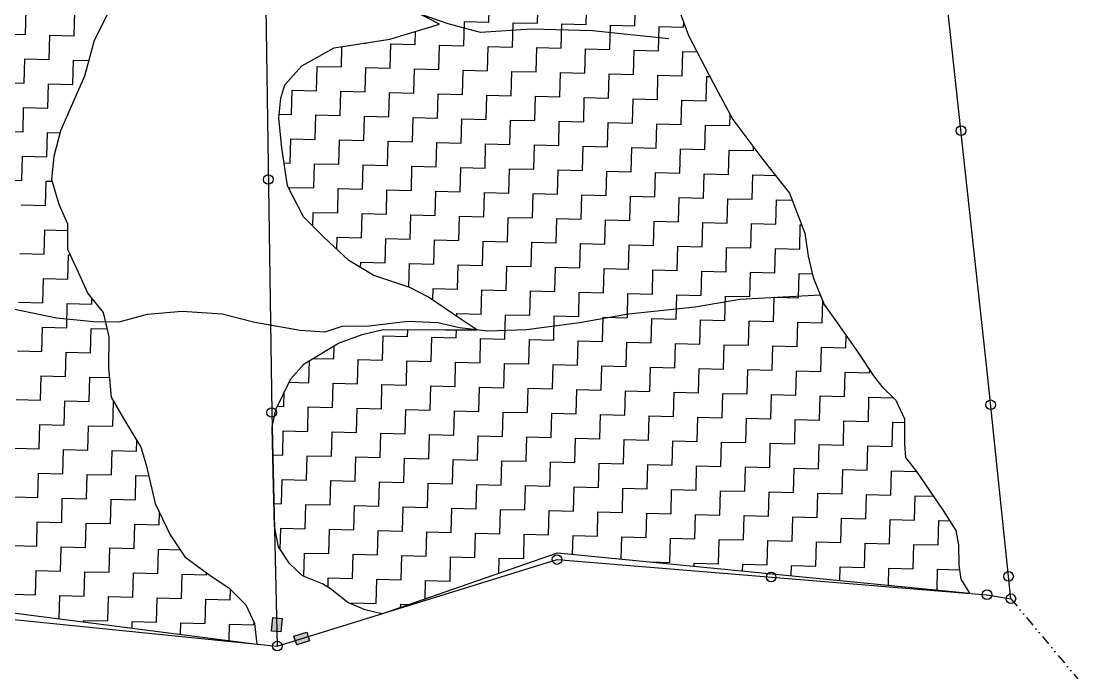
# Model space of a CAD drawing. Header units: metres. Extents: x 295068 to 298038, y 2018465 to 2021372.
# Drawn here: x 297493 to 298038, y 2018848 to 2019188 of the extents above; entities that cross this region are included whole.
import ezdxf

# ---------------------------------------------------------------- set-up
doc = ezdxf.new("R2010")
doc.units = ezdxf.units.M
doc.header["$MEASUREMENT"] = 0
doc.linetypes.add('DIVIDE', pattern=[1.25, 0.5, -0.25, 0, -0.25, 0, -0.25])
for name, color, linetype in [('LINE_WATER', 4, 'Continuous'), ('POLY_HATCH', 12, 'Continuous'), ('POLY_PARCEL', 6, 'Continuous'), ('V_BOUND_LINE', 7, 'Continuous'), ('V_DIVIDE_LINE', 7, 'DIVIDE')]:
    doc.layers.add(name, color=color, linetype=linetype)

msp = doc.modelspace()

# ---------------------------------------------------------------- hatches: boundary and pattern name
for points in [[(297621.99, 2018872.75), (297626.81, 2018872.32), (297627.44, 2018879.29), (297622.62, 2018879.72)], [(297641.66, 2018867.68), (297640.23, 2018872.31), (297633.55, 2018870.24), (297634.98, 2018865.61)]]:
    msp.add_hatch(color=256).paths.add_polyline_path(points)

# ---------------------------------------------------------------- linework, layer by layer
for points in [[(297627.44, 2018879.29), (297626.81, 2018872.32), (297621.99, 2018872.75), (297622.62, 2018879.72)], [(297633.55, 2018870.24), (297640.23, 2018872.31), (297641.66, 2018867.68), (297634.98, 2018865.61)]]:
    msp.add_lwpolyline(points, close=True)
for centre in [(297977.82, 2019131.21), (297620.33, 2019105.99), (297993.16, 2018989.66), (297622.07, 2018985.67), (297769.37, 2018909.73), (297879.85, 2018900.7), (298002.37, 2018901.03), (297991.23, 2018891.59), (298003.57, 2018889.49), (297624.98, 2018865.05)]:
    msp.add_circle(centre, 2.48)
at = {"layer": 'LINE_WATER'}
for p, q in [((297713.14, 2019186.33), (297684.99, 2019196.16)), ((297729.9, 2019181.89), (297713.14, 2019186.33)), ((297756.11, 2019183.62), (297729.9, 2019181.89)), ((297787.71, 2019182.8), (297756.11, 2019183.62)), ((297826.98, 2019178.58), (297787.71, 2019182.8)), ((297905.27, 2019046.18), (297863.76, 2019044.08)), ((297863.76, 2019044.08), (297840.55, 2019040.15)), ((297511.09, 2019034.36), (297488.71, 2019039.03)), ((297557.8, 2019036.32), (297543.2, 2019032.4)), ((297575.96, 2019037.89), (297557.8, 2019036.32)), ((297596.47, 2019036.45), (297575.96, 2019037.89)), ((297613.35, 2019032.17), (297596.47, 2019036.45)), ((297806.25, 2019036.51), (297780.99, 2019031.96)), ((297840.55, 2019040.15), (297806.25, 2019036.51)), ((297530.07, 2019032.51), (297511.09, 2019034.36)), ((297543.2, 2019032.4), (297530.07, 2019032.51)), ((297636.8, 2019027.95), (297613.35, 2019032.17)), ((297658.83, 2019030.32), (297649.46, 2019027.17)), ((297670.83, 2019030.01), (297658.83, 2019030.32)), ((297680.94, 2019031.32), (297670.83, 2019030.01)), ((297692.3, 2019032.61), (297680.94, 2019031.32)), ((297707.91, 2019031.98), (297692.3, 2019032.61)), ((297718.94, 2019029.44), (297707.91, 2019031.98)), ((297733.4, 2019027.71), (297718.94, 2019029.44)), ((297780.99, 2019031.96), (297753.57, 2019028.32)), ((297649.46, 2019027.17), (297636.8, 2019027.95)), ((297753.57, 2019028.32), (297733.4, 2019027.71))]:
    msp.add_line(p, q, dxfattribs=at)
at = {"layer": 'POLY_HATCH', "linetype": 'Continuous'}
for p, q in [((297734.13, 2019187.3), (297734.45, 2019199.87)), ((297759.26, 2019186.66), (297759.59, 2019199.22)), ((297784.4, 2019186.01), (297784.72, 2019198.57)), ((297495.04, 2019180.9), (297495.36, 2019193.46)), ((297809.53, 2019185.36), (297809.85, 2019197.93)), ((297520.17, 2019180.25), (297520.49, 2019192.81)), ((297721.24, 2019175.06), (297721.56, 2019187.63)), ((297721.56, 2019187.63), (297734.13, 2019187.3)), ((297696.1, 2019175.71), (297696.28, 2019182.52)), ((297746.37, 2019174.41), (297746.7, 2019186.98)), ((297746.7, 2019186.98), (297759.26, 2019186.66)), ((297771.5, 2019173.77), (297771.83, 2019186.33)), ((297771.83, 2019186.33), (297784.4, 2019186.01)), ((297796.64, 2019173.12), (297796.96, 2019185.68)), ((297796.96, 2019185.68), (297809.53, 2019185.36)), ((297821.77, 2019172.47), (297822.1, 2019185.04)), ((297822.1, 2019185.04), (297834.66, 2019184.71)), ((297834.66, 2019184.71), (297834.73, 2019187.19)), ((297482.47, 2019181.22), (297495.04, 2019180.9)), ((297507.28, 2019168), (297507.6, 2019180.57)), ((297507.6, 2019180.57), (297520.17, 2019180.25)), ((297658.08, 2019164.12), (297658.35, 2019174.63)), ((297669.54, 2019176.4), (297670.97, 2019176.36)), ((297670.97, 2019176.36), (297670.98, 2019176.62)), ((297683.21, 2019163.47), (297683.54, 2019176.03)), ((297683.54, 2019176.03), (297696.1, 2019175.71)), ((297708.35, 2019162.82), (297708.67, 2019175.39)), ((297708.67, 2019175.39), (297721.24, 2019175.06)), ((297733.48, 2019162.17), (297733.8, 2019174.74)), ((297733.8, 2019174.74), (297746.37, 2019174.41)), ((297758.61, 2019161.52), (297758.94, 2019174.09)), ((297758.94, 2019174.09), (297771.5, 2019173.77)), ((297783.75, 2019160.87), (297784.07, 2019173.44)), ((297784.07, 2019173.44), (297796.64, 2019173.12)), ((297808.88, 2019160.23), (297809.2, 2019172.79)), ((297809.2, 2019172.79), (297821.77, 2019172.47)), ((297834.01, 2019159.58), (297834.34, 2019172.14)), ((297834.34, 2019172.14), (297841.59, 2019171.96)), ((297494.39, 2019155.76), (297494.71, 2019168.33)), ((297494.71, 2019168.33), (297507.28, 2019168)), ((297519.52, 2019155.11), (297519.85, 2019167.68)), ((297519.85, 2019167.68), (297527.71, 2019167.48)), ((297645.19, 2019151.87), (297645.51, 2019164.44)), ((297645.51, 2019164.44), (297658.08, 2019164.12)), ((297670.32, 2019151.22), (297670.65, 2019163.79)), ((297670.65, 2019163.79), (297683.21, 2019163.47)), ((297695.46, 2019150.58), (297695.78, 2019163.14)), ((297695.78, 2019163.14), (297708.35, 2019162.82)), ((297720.59, 2019149.93), (297720.91, 2019162.5)), ((297720.91, 2019162.5), (297733.48, 2019162.17)), ((297745.72, 2019149.28), (297746.05, 2019161.85)), ((297746.05, 2019161.85), (297758.61, 2019161.52)), ((297770.86, 2019148.63), (297771.18, 2019161.2)), ((297771.18, 2019161.2), (297783.75, 2019160.87)), ((297795.99, 2019147.98), (297796.31, 2019160.55)), ((297796.31, 2019160.55), (297808.88, 2019160.23)), ((297481.82, 2019156.09), (297494.39, 2019155.76)), ((297506.63, 2019142.87), (297506.96, 2019155.44)), ((297506.96, 2019155.44), (297519.52, 2019155.11)), ((297821.12, 2019147.34), (297821.45, 2019159.9)), ((297821.45, 2019159.9), (297834.01, 2019159.58)), ((297846.26, 2019146.69), (297846.58, 2019159.25)), ((297846.58, 2019159.25), (297848.21, 2019159.21)), ((297632.3, 2019139.63), (297632.62, 2019152.2)), ((297632.62, 2019152.2), (297645.19, 2019151.87)), ((297657.43, 2019138.98), (297657.76, 2019151.55)), ((297657.76, 2019151.55), (297670.32, 2019151.22)), ((297682.57, 2019138.33), (297682.89, 2019150.9)), ((297682.89, 2019150.9), (297695.46, 2019150.58)), ((297707.7, 2019137.69), (297708.02, 2019150.25)), ((297708.02, 2019150.25), (297720.59, 2019149.93)), ((297732.83, 2019137.04), (297733.16, 2019149.6)), ((297733.16, 2019149.6), (297745.72, 2019149.28)), ((297757.97, 2019136.39), (297758.29, 2019148.96)), ((297758.29, 2019148.96), (297770.86, 2019148.63)), ((297783.1, 2019135.74), (297783.42, 2019148.31)), ((297783.42, 2019148.31), (297795.99, 2019147.98)), ((297808.23, 2019135.09), (297808.56, 2019147.66)), ((297808.56, 2019147.66), (297821.12, 2019147.34)), ((297833.37, 2019134.44), (297833.69, 2019147.01)), ((297833.69, 2019147.01), (297846.26, 2019146.69)), ((297493.74, 2019130.63), (297494.06, 2019143.2)), ((297494.06, 2019143.2), (297506.63, 2019142.87)), ((297626.03, 2019139.79), (297632.3, 2019139.63)), ((297644.54, 2019126.74), (297644.86, 2019139.31)), ((297644.86, 2019139.31), (297657.43, 2019138.98)), ((297669.67, 2019126.09), (297670, 2019138.66)), ((297670, 2019138.66), (297682.57, 2019138.33)), ((297858.5, 2019133.8), (297858.65, 2019139.57)), ((297694.81, 2019125.44), (297695.13, 2019138.01)), ((297695.13, 2019138.01), (297707.7, 2019137.69)), ((297719.94, 2019124.8), (297720.27, 2019137.36)), ((297720.27, 2019137.36), (297732.83, 2019137.04)), ((297745.07, 2019124.15), (297745.4, 2019136.71)), ((297745.4, 2019136.71), (297757.97, 2019136.39)), ((297770.21, 2019123.5), (297770.53, 2019136.07)), ((297770.53, 2019136.07), (297783.1, 2019135.74)), ((297795.34, 2019122.85), (297795.67, 2019135.42)), ((297795.67, 2019135.42), (297808.23, 2019135.09)), ((297820.47, 2019122.2), (297820.8, 2019134.77)), ((297820.8, 2019134.77), (297833.37, 2019134.44)), ((297845.61, 2019121.55), (297845.93, 2019134.12)), ((297845.93, 2019134.12), (297858.5, 2019133.8)), ((297481.17, 2019130.95), (297493.74, 2019130.63)), ((297505.98, 2019117.74), (297506.31, 2019130.3)), ((297506.31, 2019130.3), (297512.87, 2019130.14)), ((297631.65, 2019114.5), (297631.97, 2019127.06)), ((297631.97, 2019127.06), (297644.54, 2019126.74)), ((297656.78, 2019113.85), (297657.11, 2019126.42)), ((297657.11, 2019126.42), (297669.67, 2019126.09)), ((297681.92, 2019113.2), (297682.24, 2019125.77)), ((297682.24, 2019125.77), (297694.81, 2019125.44)), ((297707.05, 2019112.55), (297707.37, 2019125.12)), ((297707.37, 2019125.12), (297719.94, 2019124.8)), ((297732.18, 2019111.9), (297732.51, 2019124.47)), ((297732.51, 2019124.47), (297745.07, 2019124.15)), ((297757.32, 2019111.26), (297757.64, 2019123.82)), ((297757.64, 2019123.82), (297770.21, 2019123.5)), ((297782.45, 2019110.61), (297782.77, 2019123.17)), ((297782.77, 2019123.17), (297795.34, 2019122.85)), ((297807.58, 2019109.96), (297807.91, 2019122.53)), ((297807.91, 2019122.53), (297820.47, 2019122.2)), ((297870.74, 2019120.91), (297870.79, 2019122.67)), ((297493.09, 2019105.5), (297493.42, 2019118.06)), ((297493.42, 2019118.06), (297505.98, 2019117.74)), ((297832.72, 2019109.31), (297833.04, 2019121.88)), ((297833.04, 2019121.88), (297845.61, 2019121.55)), ((297857.85, 2019108.66), (297858.17, 2019121.23)), ((297858.17, 2019121.23), (297870.74, 2019120.91)), ((297628.45, 2019114.58), (297631.65, 2019114.5)), ((297643.89, 2019101.61), (297644.22, 2019114.17)), ((297644.22, 2019114.17), (297656.78, 2019113.85)), ((297669.03, 2019100.96), (297669.35, 2019113.52)), ((297669.35, 2019113.52), (297681.92, 2019113.2)), ((297694.16, 2019100.31), (297694.48, 2019112.88)), ((297694.48, 2019112.88), (297707.05, 2019112.55)), ((297719.29, 2019099.66), (297719.62, 2019112.23)), ((297719.62, 2019112.23), (297732.18, 2019111.9)), ((297744.43, 2019099.01), (297744.75, 2019111.58)), ((297744.75, 2019111.58), (297757.32, 2019111.26)), ((297480.53, 2019105.82), (297493.09, 2019105.5)), ((297769.56, 2019098.37), (297769.88, 2019110.93)), ((297769.88, 2019110.93), (297782.45, 2019110.61)), ((297794.69, 2019097.72), (297795.02, 2019110.28)), ((297795.02, 2019110.28), (297807.58, 2019109.96)), ((297819.83, 2019097.07), (297820.15, 2019109.64)), ((297820.15, 2019109.64), (297832.72, 2019109.31)), ((297844.96, 2019096.42), (297845.28, 2019108.99)), ((297845.28, 2019108.99), (297857.85, 2019108.66)), ((297870.09, 2019095.77), (297870.42, 2019108.34)), ((297870.42, 2019108.34), (297882.08, 2019108.04)), ((297505.33, 2019092.6), (297505.66, 2019105.17)), ((297505.66, 2019105.17), (297508.79, 2019105.09)), ((297631.29, 2019100.63), (297631.33, 2019101.93)), ((297631.33, 2019101.93), (297643.89, 2019101.61)), ((297656.14, 2019088.72), (297656.46, 2019101.28)), ((297656.46, 2019101.28), (297669.03, 2019100.96)), ((297681.27, 2019088.07), (297681.59, 2019100.63)), ((297681.59, 2019100.63), (297694.16, 2019100.31)), ((297706.4, 2019087.42), (297706.73, 2019099.99)), ((297706.73, 2019099.99), (297719.29, 2019099.66)), ((297731.54, 2019086.77), (297731.86, 2019099.34)), ((297731.86, 2019099.34), (297744.43, 2019099.01)), ((297756.67, 2019086.12), (297756.99, 2019098.69)), ((297756.99, 2019098.69), (297769.56, 2019098.37)), ((297781.8, 2019085.47), (297782.13, 2019098.04)), ((297782.13, 2019098.04), (297794.69, 2019097.72)), ((297806.94, 2019084.83), (297807.26, 2019097.39)), ((297807.26, 2019097.39), (297819.83, 2019097.07)), ((297832.07, 2019084.18), (297832.39, 2019096.74)), ((297832.39, 2019096.74), (297844.96, 2019096.42)), ((297857.2, 2019083.53), (297857.53, 2019096.1)), ((297857.53, 2019096.1), (297870.09, 2019095.77)), ((297882.34, 2019082.88), (297882.66, 2019095.45)), ((297882.66, 2019095.45), (297890.71, 2019095.24)), ((297492.77, 2019092.93), (297505.33, 2019092.6)), ((297643.38, 2019081.79), (297643.57, 2019089.04)), ((297643.57, 2019089.04), (297656.14, 2019088.72)), ((297668.38, 2019075.82), (297668.7, 2019088.39)), ((297668.7, 2019088.39), (297681.27, 2019088.07)), ((297693.51, 2019075.18), (297693.84, 2019087.74)), ((297693.84, 2019087.74), (297706.4, 2019087.42)), ((297718.64, 2019074.53), (297718.97, 2019087.09)), ((297718.97, 2019087.09), (297731.54, 2019086.77)), ((297743.78, 2019073.88), (297744.1, 2019086.45)), ((297744.1, 2019086.45), (297756.67, 2019086.12)), ((297768.91, 2019073.23), (297769.24, 2019085.8)), ((297769.24, 2019085.8), (297781.8, 2019085.47)), ((297794.04, 2019072.58), (297794.37, 2019085.15)), ((297794.37, 2019085.15), (297806.94, 2019084.83)), ((297819.18, 2019071.94), (297819.5, 2019084.5)), ((297819.5, 2019084.5), (297832.07, 2019084.18)), ((297504.69, 2019067.47), (297505.01, 2019080.04)), ((297505.01, 2019080.04), (297516.75, 2019079.74)), ((297844.31, 2019071.29), (297844.64, 2019083.85)), ((297844.64, 2019083.85), (297857.2, 2019083.53)), ((297869.45, 2019070.64), (297869.77, 2019083.21)), ((297869.77, 2019083.21), (297882.34, 2019082.88)), ((297894.58, 2019069.99), (297894.9, 2019082.56)), ((297894.9, 2019082.56), (297895.65, 2019082.54)), ((297655.65, 2019069.99), (297655.81, 2019076.15)), ((297655.81, 2019076.15), (297668.38, 2019075.82)), ((297680.62, 2019062.93), (297680.94, 2019075.5)), ((297680.94, 2019075.5), (297693.51, 2019075.18)), ((297705.75, 2019062.29), (297706.08, 2019074.85)), ((297706.08, 2019074.85), (297718.64, 2019074.53)), ((297730.89, 2019061.64), (297731.21, 2019074.2)), ((297731.21, 2019074.2), (297743.78, 2019073.88)), ((297756.02, 2019060.99), (297756.34, 2019073.56)), ((297756.34, 2019073.56), (297768.91, 2019073.23)), ((297492.12, 2019067.8), (297504.69, 2019067.47)), ((297781.15, 2019060.34), (297781.48, 2019072.91)), ((297781.48, 2019072.91), (297794.04, 2019072.58)), ((297806.29, 2019059.69), (297806.61, 2019072.26)), ((297806.61, 2019072.26), (297819.18, 2019071.94)), ((297831.42, 2019059.04), (297831.75, 2019071.61)), ((297831.75, 2019071.61), (297844.31, 2019071.29)), ((297856.55, 2019058.4), (297856.88, 2019070.96)), ((297856.88, 2019070.96), (297869.45, 2019070.64)), ((297881.69, 2019057.75), (297882.01, 2019070.31)), ((297882.01, 2019070.31), (297894.58, 2019069.99)), ((297516.93, 2019054.58), (297517.25, 2019067.15)), ((297517.25, 2019067.15), (297518.08, 2019067.13)), ((297667.98, 2019060.5), (297668.05, 2019063.26)), ((297668.05, 2019063.26), (297680.62, 2019062.93)), ((297692.87, 2019050.33), (297693.19, 2019062.61)), ((297693.19, 2019062.61), (297705.75, 2019062.29)), ((297718, 2019049.39), (297718.32, 2019061.96)), ((297718.32, 2019061.96), (297730.89, 2019061.64)), ((297743.13, 2019048.75), (297743.45, 2019061.31)), ((297743.45, 2019061.31), (297756.02, 2019060.99)), ((297768.26, 2019048.1), (297768.59, 2019060.67)), ((297768.59, 2019060.67), (297781.15, 2019060.34)), ((297793.4, 2019047.45), (297793.72, 2019060.02)), ((297793.72, 2019060.02), (297806.29, 2019059.69)), ((297818.53, 2019046.8), (297818.85, 2019059.37)), ((297818.85, 2019059.37), (297831.42, 2019059.04)), ((297843.66, 2019046.15), (297843.99, 2019058.72)), ((297843.99, 2019058.72), (297856.55, 2019058.4)), ((297868.8, 2019045.51), (297869.12, 2019058.07)), ((297869.12, 2019058.07), (297881.69, 2019057.75)), ((297893.93, 2019044.86), (297894.25, 2019057.42)), ((297894.25, 2019057.42), (297901.08, 2019057.25)), ((297504.04, 2019042.34), (297504.36, 2019054.9)), ((297504.36, 2019054.9), (297516.93, 2019054.58)), ((297705.27, 2019043.67), (297705.43, 2019049.72)), ((297705.43, 2019049.72), (297718, 2019049.39)), ((297730.24, 2019036.5), (297730.56, 2019049.07)), ((297730.56, 2019049.07), (297743.13, 2019048.75)), ((297755.37, 2019035.86), (297755.7, 2019048.42)), ((297755.7, 2019048.42), (297768.26, 2019048.1)), ((297780.51, 2019035.21), (297780.83, 2019047.77)), ((297780.83, 2019047.77), (297793.4, 2019047.45)), ((297805.64, 2019034.56), (297805.96, 2019047.13)), ((297805.96, 2019047.13), (297818.53, 2019046.8)), ((297830.77, 2019033.91), (297831.1, 2019046.48)), ((297831.1, 2019046.48), (297843.66, 2019046.15)), ((297855.91, 2019033.26), (297856.23, 2019045.83)), ((297856.23, 2019045.83), (297868.8, 2019045.51)), ((297491.47, 2019042.66), (297504.04, 2019042.34)), ((297516.28, 2019029.45), (297516.61, 2019042.01)), ((297516.61, 2019042.01), (297529.17, 2019041.69)), ((297529.17, 2019041.69), (297529.24, 2019044.49)), ((297881.04, 2019032.61), (297881.36, 2019045.18)), ((297881.36, 2019045.18), (297893.93, 2019044.86)), ((297906.17, 2019031.97), (297906.47, 2019043.3)), ((297717.63, 2019035.25), (297717.67, 2019036.83)), ((297717.67, 2019036.83), (297730.24, 2019036.5)), ((297742.48, 2019023.61), (297742.81, 2019036.18)), ((297742.81, 2019036.18), (297755.37, 2019035.86)), ((297767.62, 2019022.96), (297767.94, 2019035.53)), ((297767.94, 2019035.53), (297780.51, 2019035.21)), ((297503.39, 2019017.2), (297503.71, 2019029.77)), ((297503.71, 2019029.77), (297516.28, 2019029.45)), ((297792.75, 2019022.32), (297793.07, 2019034.88)), ((297793.07, 2019034.88), (297805.64, 2019034.56)), ((297817.88, 2019021.67), (297818.21, 2019034.24)), ((297818.21, 2019034.24), (297830.77, 2019033.91)), ((297843.02, 2019021.02), (297843.34, 2019033.59)), ((297843.34, 2019033.59), (297855.91, 2019033.26)), ((297868.15, 2019020.37), (297868.47, 2019032.94)), ((297868.47, 2019032.94), (297881.04, 2019032.61)), ((297893.28, 2019019.72), (297893.61, 2019032.29)), ((297893.61, 2019032.29), (297906.17, 2019031.97)), ((297528.52, 2019016.56), (297528.85, 2019029.12)), ((297528.85, 2019029.12), (297537.07, 2019028.91)), ((297679.32, 2019012.67), (297679.65, 2019025.23)), ((297679.65, 2019025.23), (297692.21, 2019024.91)), ((297692.21, 2019024.91), (297692.31, 2019028.45)), ((297704.46, 2019012.02), (297704.78, 2019024.59)), ((297704.78, 2019024.59), (297717.35, 2019024.26)), ((297717.35, 2019024.26), (297717.46, 2019028.4)), ((297918.42, 2019019.08), (297918.58, 2019025.29)), ((297654.19, 2019013.32), (297654.37, 2019020.11)), ((297729.59, 2019011.37), (297729.92, 2019023.94)), ((297729.92, 2019023.94), (297742.48, 2019023.61)), ((297754.72, 2019010.72), (297755.05, 2019023.29)), ((297755.05, 2019023.29), (297767.62, 2019022.96)), ((297779.86, 2019010.07), (297780.18, 2019022.64)), ((297780.18, 2019022.64), (297792.75, 2019022.32)), ((297804.99, 2019009.43), (297805.32, 2019021.99)), ((297805.32, 2019021.99), (297817.88, 2019021.67)), ((297830.12, 2019008.78), (297830.45, 2019021.34)), ((297830.45, 2019021.34), (297843.02, 2019021.02)), ((297855.26, 2019008.13), (297855.58, 2019020.7)), ((297855.58, 2019020.7), (297868.15, 2019020.37)), ((297880.39, 2019007.48), (297880.72, 2019020.05)), ((297880.72, 2019020.05), (297893.28, 2019019.72)), ((297905.52, 2019006.83), (297905.85, 2019019.4)), ((297905.85, 2019019.4), (297918.42, 2019019.08)), ((297490.82, 2019017.53), (297503.39, 2019017.2)), ((297515.63, 2019004.31), (297515.96, 2019016.88)), ((297515.96, 2019016.88), (297528.52, 2019016.56)), ((297643.48, 2019013.59), (297654.19, 2019013.32)), ((297641.3, 2019001.07), (297641.59, 2019012.46)), ((297666.43, 2019000.42), (297666.76, 2019012.99)), ((297666.76, 2019012.99), (297679.32, 2019012.67)), ((297691.57, 2018999.78), (297691.89, 2019012.34)), ((297691.89, 2019012.34), (297704.46, 2019012.02)), ((297716.7, 2018999.13), (297717.02, 2019011.69)), ((297717.02, 2019011.69), (297729.59, 2019011.37)), ((297741.83, 2018998.48), (297742.16, 2019011.05)), ((297742.16, 2019011.05), (297754.72, 2019010.72)), ((297766.97, 2018997.83), (297767.29, 2019010.4)), ((297767.29, 2019010.4), (297779.86, 2019010.07)), ((297792.1, 2018997.18), (297792.42, 2019009.75)), ((297792.42, 2019009.75), (297804.99, 2019009.43)), ((297817.23, 2018996.54), (297817.56, 2019009.1)), ((297817.56, 2019009.1), (297830.12, 2019008.78)), ((297842.37, 2018995.89), (297842.69, 2019008.45)), ((297842.69, 2019008.45), (297855.26, 2019008.13)), ((297867.5, 2018995.24), (297867.82, 2019007.81)), ((297867.82, 2019007.81), (297880.39, 2019007.48)), ((297502.74, 2018992.07), (297503.07, 2019004.64)), ((297503.07, 2019004.64), (297515.63, 2019004.31)), ((297527.88, 2018991.42), (297528.2, 2019003.99)), ((297528.2, 2019003.99), (297538.28, 2019003.73)), ((297892.63, 2018994.59), (297892.96, 2019007.16)), ((297892.96, 2019007.16), (297905.52, 2019006.83)), ((297917.77, 2018993.94), (297918.09, 2019006.51)), ((297918.09, 2019006.51), (297930.66, 2019006.18)), ((297930.66, 2019006.18), (297930.7, 2019007.62)), ((297631.04, 2019001.34), (297641.3, 2019001.07)), ((297653.54, 2018988.18), (297653.87, 2019000.75)), ((297653.87, 2019000.75), (297666.43, 2019000.42)), ((297678.68, 2018987.53), (297679, 2019000.1)), ((297679, 2019000.1), (297691.57, 2018999.78)), ((297703.81, 2018986.89), (297704.13, 2018999.45)), ((297704.13, 2018999.45), (297716.7, 2018999.13)), ((297728.94, 2018986.24), (297729.27, 2018998.8)), ((297729.27, 2018998.8), (297741.83, 2018998.48)), ((297754.08, 2018985.59), (297754.4, 2018998.16)), ((297754.4, 2018998.16), (297766.97, 2018997.83)), ((297779.21, 2018984.94), (297779.53, 2018997.51)), ((297779.53, 2018997.51), (297792.1, 2018997.18)), ((297804.34, 2018984.29), (297804.67, 2018996.86)), ((297804.67, 2018996.86), (297817.23, 2018996.54)), ((297490.18, 2018992.4), (297502.74, 2018992.07)), ((297514.98, 2018979.18), (297515.31, 2018991.75)), ((297515.31, 2018991.75), (297527.88, 2018991.42)), ((297628.41, 2018988.83), (297628.6, 2018996.31)), ((297829.48, 2018983.64), (297829.8, 2018996.21)), ((297829.8, 2018996.21), (297842.37, 2018995.89)), ((297854.61, 2018983), (297854.93, 2018995.56)), ((297854.93, 2018995.56), (297867.5, 2018995.24)), ((297879.74, 2018982.35), (297880.07, 2018994.91)), ((297880.07, 2018994.91), (297892.63, 2018994.59)), ((297904.88, 2018981.7), (297905.2, 2018994.27)), ((297905.2, 2018994.27), (297917.77, 2018993.94)), ((297930.01, 2018981.05), (297930.33, 2018993.62)), ((297930.33, 2018993.62), (297942.9, 2018993.29)), ((297942.9, 2018993.29), (297942.9, 2018993.31)), ((297540.12, 2018978.53), (297540.44, 2018991.1)), ((297540.44, 2018991.1), (297540.76, 2018991.09)), ((297625.01, 2018988.92), (297628.41, 2018988.83)), ((297640.65, 2018975.94), (297640.98, 2018988.51)), ((297640.98, 2018988.51), (297653.54, 2018988.18)), ((297665.79, 2018975.29), (297666.11, 2018987.86)), ((297666.11, 2018987.86), (297678.68, 2018987.53)), ((297690.92, 2018974.64), (297691.24, 2018987.21)), ((297691.24, 2018987.21), (297703.81, 2018986.89)), ((297716.05, 2018973.99), (297716.38, 2018986.56)), ((297716.38, 2018986.56), (297728.94, 2018986.24)), ((297741.19, 2018973.35), (297741.51, 2018985.91)), ((297741.51, 2018985.91), (297754.08, 2018985.59)), ((297766.32, 2018972.7), (297766.64, 2018985.26)), ((297766.64, 2018985.26), (297779.21, 2018984.94)), ((297791.45, 2018972.05), (297791.78, 2018984.62)), ((297791.78, 2018984.62), (297804.34, 2018984.29)), ((297816.59, 2018971.4), (297816.91, 2018983.97)), ((297816.91, 2018983.97), (297829.48, 2018983.64)), ((297841.72, 2018970.75), (297842.04, 2018983.32)), ((297842.04, 2018983.32), (297854.61, 2018983)), ((297866.85, 2018970.11), (297867.18, 2018982.67)), ((297867.18, 2018982.67), (297879.74, 2018982.35)), ((297891.99, 2018969.46), (297892.31, 2018982.02)), ((297892.31, 2018982.02), (297904.88, 2018981.7)), ((297917.12, 2018968.81), (297917.44, 2018981.38)), ((297917.44, 2018981.38), (297930.01, 2018981.05)), ((297942.25, 2018968.16), (297942.58, 2018980.73)), ((297942.58, 2018980.73), (297948.67, 2018980.57)), ((297502.09, 2018966.94), (297502.42, 2018979.5)), ((297502.42, 2018979.5), (297514.98, 2018979.18)), ((297527.23, 2018966.29), (297527.55, 2018978.86)), ((297527.55, 2018978.86), (297540.12, 2018978.53)), ((297627.76, 2018963.7), (297628.08, 2018976.26)), ((297628.08, 2018976.26), (297640.65, 2018975.94)), ((297652.89, 2018963.05), (297653.22, 2018975.61)), ((297653.22, 2018975.61), (297665.79, 2018975.29)), ((297678.03, 2018962.4), (297678.35, 2018974.97)), ((297678.35, 2018974.97), (297690.92, 2018974.64)), ((297552.36, 2018965.64), (297552.5, 2018971.2)), ((297703.16, 2018961.75), (297703.49, 2018974.32)), ((297703.49, 2018974.32), (297716.05, 2018973.99)), ((297728.29, 2018961.1), (297728.62, 2018973.67)), ((297728.62, 2018973.67), (297741.19, 2018973.35)), ((297753.43, 2018960.46), (297753.75, 2018973.02)), ((297753.75, 2018973.02), (297766.32, 2018972.7)), ((297778.56, 2018959.81), (297778.89, 2018972.37)), ((297778.89, 2018972.37), (297791.45, 2018972.05)), ((297803.69, 2018959.16), (297804.02, 2018971.73)), ((297804.02, 2018971.73), (297816.59, 2018971.4)), ((297828.83, 2018958.51), (297829.15, 2018971.08)), ((297829.15, 2018971.08), (297841.72, 2018970.75)), ((297853.96, 2018957.86), (297854.29, 2018970.43)), ((297854.29, 2018970.43), (297866.85, 2018970.11)), ((297879.1, 2018957.21), (297879.42, 2018969.78)), ((297879.42, 2018969.78), (297891.99, 2018969.46)), ((297489.53, 2018967.26), (297502.09, 2018966.94)), ((297514.34, 2018954.05), (297514.66, 2018966.61)), ((297514.66, 2018966.61), (297527.23, 2018966.29)), ((297539.47, 2018953.4), (297539.79, 2018965.97)), ((297539.79, 2018965.97), (297552.36, 2018965.64)), ((297904.23, 2018956.57), (297904.55, 2018969.13)), ((297904.55, 2018969.13), (297917.12, 2018968.81)), ((297929.36, 2018955.92), (297929.69, 2018968.48)), ((297929.69, 2018968.48), (297942.25, 2018968.16)), ((297622.6, 2018963.83), (297627.76, 2018963.7)), ((297640, 2018950.81), (297640.33, 2018963.37)), ((297640.33, 2018963.37), (297652.89, 2018963.05)), ((297665.14, 2018950.16), (297665.46, 2018962.72)), ((297665.46, 2018962.72), (297678.03, 2018962.4)), ((297690.27, 2018949.51), (297690.59, 2018962.08)), ((297690.59, 2018962.08), (297703.16, 2018961.75)), ((297715.4, 2018948.86), (297715.73, 2018961.43)), ((297715.73, 2018961.43), (297728.29, 2018961.1)), ((297740.54, 2018948.21), (297740.86, 2018960.78)), ((297740.86, 2018960.78), (297753.43, 2018960.46)), ((297765.67, 2018947.56), (297765.99, 2018960.13)), ((297765.99, 2018960.13), (297778.56, 2018959.81)), ((297790.8, 2018946.92), (297791.13, 2018959.48)), ((297791.13, 2018959.48), (297803.69, 2018959.16)), ((297815.94, 2018946.27), (297816.26, 2018958.83)), ((297816.26, 2018958.83), (297828.83, 2018958.51)), ((297501.45, 2018941.8), (297501.77, 2018954.37)), ((297501.77, 2018954.37), (297514.34, 2018954.05)), ((297526.58, 2018941.16), (297526.9, 2018953.72)), ((297526.9, 2018953.72), (297539.47, 2018953.4)), ((297841.07, 2018945.62), (297841.39, 2018958.19)), ((297841.39, 2018958.19), (297853.96, 2018957.86)), ((297866.2, 2018944.97), (297866.53, 2018957.54)), ((297866.53, 2018957.54), (297879.1, 2018957.21)), ((297891.34, 2018944.32), (297891.66, 2018956.89)), ((297891.66, 2018956.89), (297904.23, 2018956.57)), ((297916.47, 2018943.68), (297916.8, 2018956.24)), ((297916.8, 2018956.24), (297929.36, 2018955.92)), ((297941.6, 2018943.03), (297941.93, 2018955.59)), ((297941.93, 2018955.59), (297954.5, 2018955.27)), ((297954.5, 2018955.27), (297954.5, 2018955.64)), ((297551.71, 2018940.51), (297552.04, 2018953.07)), ((297552.04, 2018953.07), (297558.68, 2018952.9)), ((297627.11, 2018938.56), (297627.44, 2018951.13)), ((297627.44, 2018951.13), (297640, 2018950.81)), ((297652.25, 2018937.91), (297652.57, 2018950.48)), ((297652.57, 2018950.48), (297665.14, 2018950.16)), ((297677.38, 2018937.27), (297677.7, 2018949.83)), ((297677.7, 2018949.83), (297690.27, 2018949.51)), ((297702.51, 2018936.62), (297702.84, 2018949.19)), ((297702.84, 2018949.19), (297715.4, 2018948.86)), ((297727.65, 2018935.97), (297727.97, 2018948.54)), ((297727.97, 2018948.54), (297740.54, 2018948.21)), ((297752.78, 2018935.32), (297753.1, 2018947.89)), ((297753.1, 2018947.89), (297765.67, 2018947.56)), ((297777.91, 2018934.67), (297778.24, 2018947.24)), ((297778.24, 2018947.24), (297790.8, 2018946.92)), ((297803.05, 2018934.03), (297803.37, 2018946.59)), ((297803.37, 2018946.59), (297815.94, 2018946.27)), ((297828.18, 2018933.38), (297828.5, 2018945.94)), ((297828.5, 2018945.94), (297841.07, 2018945.62)), ((297853.31, 2018932.73), (297853.64, 2018945.3)), ((297853.64, 2018945.3), (297866.2, 2018944.97)), ((297878.45, 2018932.08), (297878.77, 2018944.65)), ((297878.77, 2018944.65), (297891.34, 2018944.32)), ((297903.58, 2018931.43), (297903.9, 2018944)), ((297903.9, 2018944), (297916.47, 2018943.68)), ((297928.71, 2018930.78), (297929.04, 2018943.35)), ((297929.04, 2018943.35), (297941.6, 2018943.03)), ((297953.85, 2018930.14), (297954.17, 2018942.7)), ((297954.17, 2018942.7), (297963.62, 2018942.46)), ((297488.88, 2018942.13), (297501.45, 2018941.8)), ((297513.69, 2018928.91), (297514.01, 2018941.48)), ((297514.01, 2018941.48), (297526.58, 2018941.16)), ((297538.82, 2018928.27), (297539.15, 2018940.83)), ((297539.15, 2018940.83), (297551.71, 2018940.51)), ((297623.2, 2018938.66), (297627.11, 2018938.56)), ((297639.36, 2018925.67), (297639.68, 2018938.24)), ((297639.68, 2018938.24), (297652.25, 2018937.91)), ((297664.49, 2018925.02), (297664.81, 2018937.59)), ((297664.81, 2018937.59), (297677.38, 2018937.27)), ((297689.62, 2018924.38), (297689.95, 2018936.94)), ((297689.95, 2018936.94), (297702.51, 2018936.62)), ((297563.95, 2018927.62), (297564.12, 2018934.07)), ((297714.76, 2018923.73), (297715.08, 2018936.29)), ((297715.08, 2018936.29), (297727.65, 2018935.97)), ((297739.89, 2018923.08), (297740.21, 2018935.65)), ((297740.21, 2018935.65), (297752.78, 2018935.32)), ((297765.02, 2018922.43), (297765.35, 2018935)), ((297765.35, 2018935), (297777.91, 2018934.67)), ((297790.16, 2018921.78), (297790.48, 2018934.35)), ((297790.48, 2018934.35), (297803.05, 2018934.03)), ((297815.29, 2018921.13), (297815.61, 2018933.7)), ((297815.61, 2018933.7), (297828.18, 2018933.38)), ((297840.42, 2018920.49), (297840.75, 2018933.05)), ((297840.75, 2018933.05), (297853.31, 2018932.73)), ((297865.56, 2018919.84), (297865.88, 2018932.41)), ((297865.88, 2018932.41), (297878.45, 2018932.08)), ((297890.69, 2018919.19), (297891.01, 2018931.76)), ((297891.01, 2018931.76), (297903.58, 2018931.43)), ((297500.8, 2018916.67), (297501.12, 2018929.24)), ((297501.12, 2018929.24), (297513.69, 2018928.91)), ((297525.93, 2018916.02), (297526.25, 2018928.59)), ((297526.25, 2018928.59), (297538.82, 2018928.27)), ((297551.06, 2018915.37), (297551.39, 2018927.94)), ((297551.39, 2018927.94), (297563.95, 2018927.62)), ((297626.5, 2018914.98), (297626.79, 2018926)), ((297626.79, 2018926), (297639.36, 2018925.67)), ((297915.82, 2018918.54), (297916.15, 2018931.11)), ((297916.15, 2018931.11), (297928.71, 2018930.78)), ((297940.96, 2018917.89), (297941.28, 2018930.46)), ((297941.28, 2018930.46), (297953.85, 2018930.14)), ((297966.09, 2018917.25), (297966.41, 2018929.81)), ((297966.41, 2018929.81), (297972.09, 2018929.67)), ((297651.6, 2018912.78), (297651.92, 2018925.35)), ((297651.92, 2018925.35), (297664.49, 2018925.02)), ((297676.73, 2018912.13), (297677.06, 2018924.7)), ((297677.06, 2018924.7), (297689.62, 2018924.38)), ((297701.86, 2018911.49), (297702.19, 2018924.05)), ((297702.19, 2018924.05), (297714.76, 2018923.73)), ((297727, 2018910.84), (297727.32, 2018923.4)), ((297727.32, 2018923.4), (297739.89, 2018923.08)), ((297752.13, 2018910.19), (297752.46, 2018922.76)), ((297752.46, 2018922.76), (297765.02, 2018922.43)), ((297777.34, 2018912.45), (297777.59, 2018922.11)), ((297777.59, 2018922.11), (297790.16, 2018921.78)), ((297802.43, 2018909.98), (297802.72, 2018921.46)), ((297802.72, 2018921.46), (297815.29, 2018921.13)), ((297827.53, 2018908.24), (297827.86, 2018920.81)), ((297827.86, 2018920.81), (297840.42, 2018920.49)), ((297488.23, 2018916.99), (297500.8, 2018916.67)), ((297513.04, 2018903.78), (297513.36, 2018916.35)), ((297513.36, 2018916.35), (297525.93, 2018916.02)), ((297538.17, 2018903.13), (297538.5, 2018915.7)), ((297538.5, 2018915.7), (297551.06, 2018915.37)), ((297563.31, 2018902.48), (297563.63, 2018915.05)), ((297563.63, 2018915.05), (297574.79, 2018914.76)), ((297852.67, 2018907.6), (297852.99, 2018920.16)), ((297852.99, 2018920.16), (297865.56, 2018919.84)), ((297877.8, 2018906.95), (297878.12, 2018919.51)), ((297878.12, 2018919.51), (297890.69, 2018919.19)), ((297902.93, 2018906.3), (297903.26, 2018918.87)), ((297903.26, 2018918.87), (297915.82, 2018918.54)), ((297928.07, 2018905.65), (297928.39, 2018918.22)), ((297928.39, 2018918.22), (297940.96, 2018917.89)), ((297953.2, 2018905), (297953.52, 2018917.57)), ((297953.52, 2018917.57), (297966.09, 2018917.25)), ((297638.72, 2018900.95), (297639.03, 2018913.11)), ((297639.03, 2018913.11), (297651.6, 2018912.78)), ((297663.84, 2018899.89), (297664.16, 2018912.46)), ((297664.16, 2018912.46), (297676.73, 2018912.13)), ((297688.97, 2018899.24), (297689.3, 2018911.81)), ((297689.3, 2018911.81), (297701.86, 2018911.49)), ((297714.11, 2018898.59), (297714.43, 2018911.16)), ((297714.43, 2018911.16), (297727, 2018910.84)), ((297739.36, 2018902.72), (297739.56, 2018910.51)), ((297739.56, 2018910.51), (297752.13, 2018910.19)), ((297500.15, 2018891.54), (297500.47, 2018904.1)), ((297500.47, 2018904.1), (297513.04, 2018903.78)), ((297817.52, 2018908.5), (297827.53, 2018908.24)), ((297840.06, 2018906.29), (297840.1, 2018907.92)), ((297840.1, 2018907.92), (297852.67, 2018907.6)), ((297865.14, 2018903.83), (297865.23, 2018907.27)), ((297865.23, 2018907.27), (297877.8, 2018906.95)), ((297890.23, 2018901.36), (297890.37, 2018906.62)), ((297890.37, 2018906.62), (297902.93, 2018906.3)), ((297915.32, 2018898.9), (297915.5, 2018905.98)), ((297915.5, 2018905.98), (297928.07, 2018905.65)), ((297940.4, 2018896.44), (297940.63, 2018905.33)), ((297940.63, 2018905.33), (297953.2, 2018905)), ((297965.49, 2018893.97), (297965.77, 2018904.68)), ((297965.77, 2018904.68), (297977.12, 2018904.39)), ((297525.28, 2018890.89), (297525.61, 2018903.46)), ((297525.61, 2018903.46), (297538.17, 2018903.13)), ((297550.42, 2018890.24), (297550.74, 2018902.81)), ((297550.74, 2018902.81), (297563.31, 2018902.48)), ((297575.55, 2018889.59), (297575.87, 2018902.16)), ((297575.87, 2018902.16), (297588.44, 2018901.84)), ((297588.44, 2018901.84), (297588.47, 2018902.89)), ((297651.16, 2018895.74), (297651.27, 2018900.21)), ((297651.27, 2018900.21), (297663.84, 2018899.89)), ((297676.08, 2018887), (297676.41, 2018899.57)), ((297676.41, 2018899.57), (297688.97, 2018899.24)), ((297701.3, 2018889.51), (297701.54, 2018898.92)), ((297701.54, 2018898.92), (297714.11, 2018898.59)), ((297600.68, 2018888.94), (297600.82, 2018894.22)), ((297487.58, 2018891.86), (297500.15, 2018891.54)), ((297512.41, 2018879.21), (297512.72, 2018891.21)), ((297512.72, 2018891.21), (297525.28, 2018890.89)), ((297537.53, 2018878), (297537.85, 2018890.56)), ((297537.85, 2018890.56), (297550.42, 2018890.24)), ((297562.66, 2018877.35), (297562.98, 2018889.92)), ((297562.98, 2018889.92), (297575.55, 2018889.59)), ((297587.79, 2018876.7), (297588.12, 2018889.27)), ((297588.12, 2018889.27), (297600.68, 2018888.94)), ((297663.5, 2018886.57), (297663.52, 2018887.32)), ((297663.52, 2018887.32), (297676.08, 2018887)), ((297688.61, 2018885.1), (297688.65, 2018886.68)), ((297688.65, 2018886.68), (297692.83, 2018886.57)), ((297524.94, 2018877.6), (297524.96, 2018878.32)), ((297524.96, 2018878.32), (297537.53, 2018878)), ((297550.01, 2018874.38), (297550.09, 2018877.67)), ((297550.09, 2018877.67), (297562.66, 2018877.35)), ((297575.07, 2018871.16), (297575.23, 2018877.03)), ((297575.23, 2018877.03), (297587.79, 2018876.7)), ((297612.93, 2018876.05), (297612.96, 2018877.24)), ((297600.14, 2018867.95), (297600.36, 2018876.38)), ((297600.36, 2018876.38), (297612.93, 2018876.05))]:
    msp.add_line(p, q, dxfattribs=at)
at = {"layer": 'POLY_HATCH'}
for p, q in [((297828.83, 2019203.31), (297837.2, 2019180.43)), ((297538.04, 2019192.7), (297530.49, 2019177.74)), ((297708.72, 2019186.2), (297696.3, 2019192.53)), ((297692.15, 2019181.29), (297708.72, 2019186.2)), ((297530.49, 2019177.74), (297525.5, 2019159.29)), ((297654.38, 2019174.01), (297683.05, 2019178.52)), ((297683.05, 2019178.52), (297692.15, 2019181.29)), ((297837.2, 2019180.43), (297849.89, 2019155.98)), ((297637.6, 2019164.68), (297654.38, 2019174.01)), ((297628.89, 2019154.96), (297637.6, 2019164.68)), ((297525.5, 2019159.29), (297513.12, 2019131.08)), ((297626.83, 2019147.92), (297628.89, 2019154.96)), ((297849.89, 2019155.98), (297860.02, 2019137)), ((297625.82, 2019137.63), (297626.83, 2019147.92)), ((297627.3, 2019122.39), (297625.82, 2019137.63)), ((297860.02, 2019137), (297875.6, 2019116.27)), ((297513.12, 2019131.08), (297509.56, 2019117.88)), ((297630.18, 2019102.79), (297627.3, 2019122.39)), ((297509.56, 2019117.88), (297508.5, 2019106.08)), ((297875.6, 2019116.27), (297889.31, 2019098.86)), ((297508.5, 2019106.08), (297512.3, 2019093.22)), ((297638.47, 2019086.68), (297630.18, 2019102.79)), ((297889.31, 2019098.86), (297897.31, 2019078.27)), ((297512.3, 2019093.22), (297516.74, 2019083.16)), ((297648.91, 2019076.28), (297638.47, 2019086.68)), ((297516.74, 2019083.16), (297516.78, 2019070.02)), ((297661.94, 2019064.12), (297648.91, 2019076.28)), ((297897.31, 2019078.27), (297898.88, 2019066.38)), ((297516.78, 2019070.02), (297522.15, 2019058.08)), ((297674.71, 2019056.47), (297661.94, 2019064.12)), ((297898.88, 2019066.38), (297901.54, 2019055.33)), ((297522.15, 2019058.08), (297527.13, 2019047.07)), ((297693.34, 2019050.17), (297674.71, 2019056.47)), ((297901.54, 2019055.33), (297907.22, 2019041.46)), ((297527.13, 2019047.07), (297535.14, 2019037.29)), ((297703.06, 2019045.17), (297693.34, 2019050.17)), ((297719.68, 2019033.86), (297703.06, 2019045.17)), ((297907.22, 2019041.46), (297916.46, 2019028.32)), ((297535.14, 2019037.29), (297538.02, 2019024.83)), ((297728, 2019028.39), (297719.68, 2019033.86)), ((297538.02, 2019024.83), (297537.79, 2019008.7)), ((297656.5, 2019021.39), (297668.83, 2019025.95)), ((297668.83, 2019025.95), (297679.61, 2019028.49)), ((297679.61, 2019028.49), (297711.74, 2019028.41)), ((297711.74, 2019028.41), (297728, 2019028.39)), ((297916.46, 2019028.32), (297924.89, 2019016.25)), ((297638.88, 2019010.84), (297656.5, 2019021.39)), ((297924.89, 2019016.25), (297932.71, 2019004.62)), ((297537.79, 2019008.7), (297539.29, 2018993.67)), ((297631.92, 2019003.14), (297638.88, 2019010.84)), ((297624.18, 2018987.2), (297631.92, 2019003.14)), ((297932.71, 2019004.62), (297937.01, 2018999.15)), ((297937.01, 2018999.15), (297944.12, 2018992.11)), ((297539.29, 2018993.67), (297545.59, 2018982.62)), ((297944.12, 2018992.11), (297948.65, 2018982.42)), ((297622.26, 2018978.05), (297624.18, 2018987.2)), ((297545.59, 2018982.62), (297554.6, 2018967.75)), ((297948.65, 2018982.42), (297948.73, 2018969.32)), ((297623, 2018947.32), (297622.26, 2018978.05)), ((297554.6, 2018967.75), (297557.37, 2018958.67)), ((297948.73, 2018969.32), (297949.18, 2018962.45)), ((297557.37, 2018958.67), (297561.93, 2018938.66)), ((297949.18, 2018962.45), (297954.82, 2018955.23)), ((297954.82, 2018955.23), (297968.67, 2018935.12)), ((297623.49, 2018926.92), (297623, 2018947.32)), ((297561.93, 2018938.66), (297569.65, 2018922.51)), ((297968.67, 2018935.12), (297975.14, 2018924.79)), ((297625.61, 2018916.38), (297623.49, 2018926.92)), ((297569.65, 2018922.51), (297577.25, 2018911.06)), ((297975.14, 2018924.79), (297976.62, 2018917.27)), ((297631.21, 2018907.61), (297625.61, 2018916.38)), ((297976.62, 2018917.27), (297976.76, 2018906.87)), ((297577.25, 2018911.06), (297590.34, 2018901.52)), ((297678.91, 2018881.74), (297769.6, 2018913.21)), ((297769.6, 2018913.21), (297982.19, 2018892.33)), ((297637.99, 2018901.24), (297631.21, 2018907.61)), ((297976.76, 2018906.87), (297977.83, 2018899.56)), ((297590.34, 2018901.52), (297599.95, 2018895.08)), ((297648.23, 2018897.22), (297637.99, 2018901.24)), ((297977.83, 2018899.56), (297982.19, 2018892.33)), ((297599.95, 2018895.08), (297608.74, 2018886.41)), ((297652.48, 2018894.67), (297648.23, 2018897.22)), ((297661.32, 2018887.5), (297652.48, 2018894.67)), ((297449.39, 2018887.29), (297614.43, 2018866.11)), ((297608.74, 2018886.41), (297613.19, 2018876.72)), ((297670.24, 2018883.7), (297661.32, 2018887.5)), ((297678.91, 2018881.74), (297670.24, 2018883.7)), ((297613.19, 2018876.72), (297614.43, 2018866.11))]:
    msp.add_line(p, q, dxfattribs=at)
at = {"layer": 'POLY_PARCEL'}
for p, q in [((297619.04, 2019194.86), (297622.07, 2018985.67)), ((297622.07, 2018985.67), (297624.98, 2018865.05))]:
    msp.add_line(p, q, dxfattribs=at)
at = {"layer": 'V_BOUND_LINE', "ltscale": 10}
for p, q in [((297979.16, 2019118.93), (297966, 2019238.97)), ((297991.71, 2019003.68), (297979.16, 2019118.93)), ((298003.57, 2018889.49), (297991.71, 2019003.68)), ((297624.98, 2018865.05), (297769.37, 2018909.73)), ((297769.37, 2018909.73), (297991.23, 2018891.59)), ((297991.23, 2018891.59), (298003.57, 2018889.49)), ((297475.42, 2018880.1), (297624.98, 2018865.05))]:
    msp.add_line(p, q, dxfattribs=at)
at = {"layer": 'V_DIVIDE_LINE', "ltscale": 10}
msp.add_line((298003.57, 2018889.49), (298038.15, 2018848.1), dxfattribs=at)

doc.saveas('drawing.dxf')
